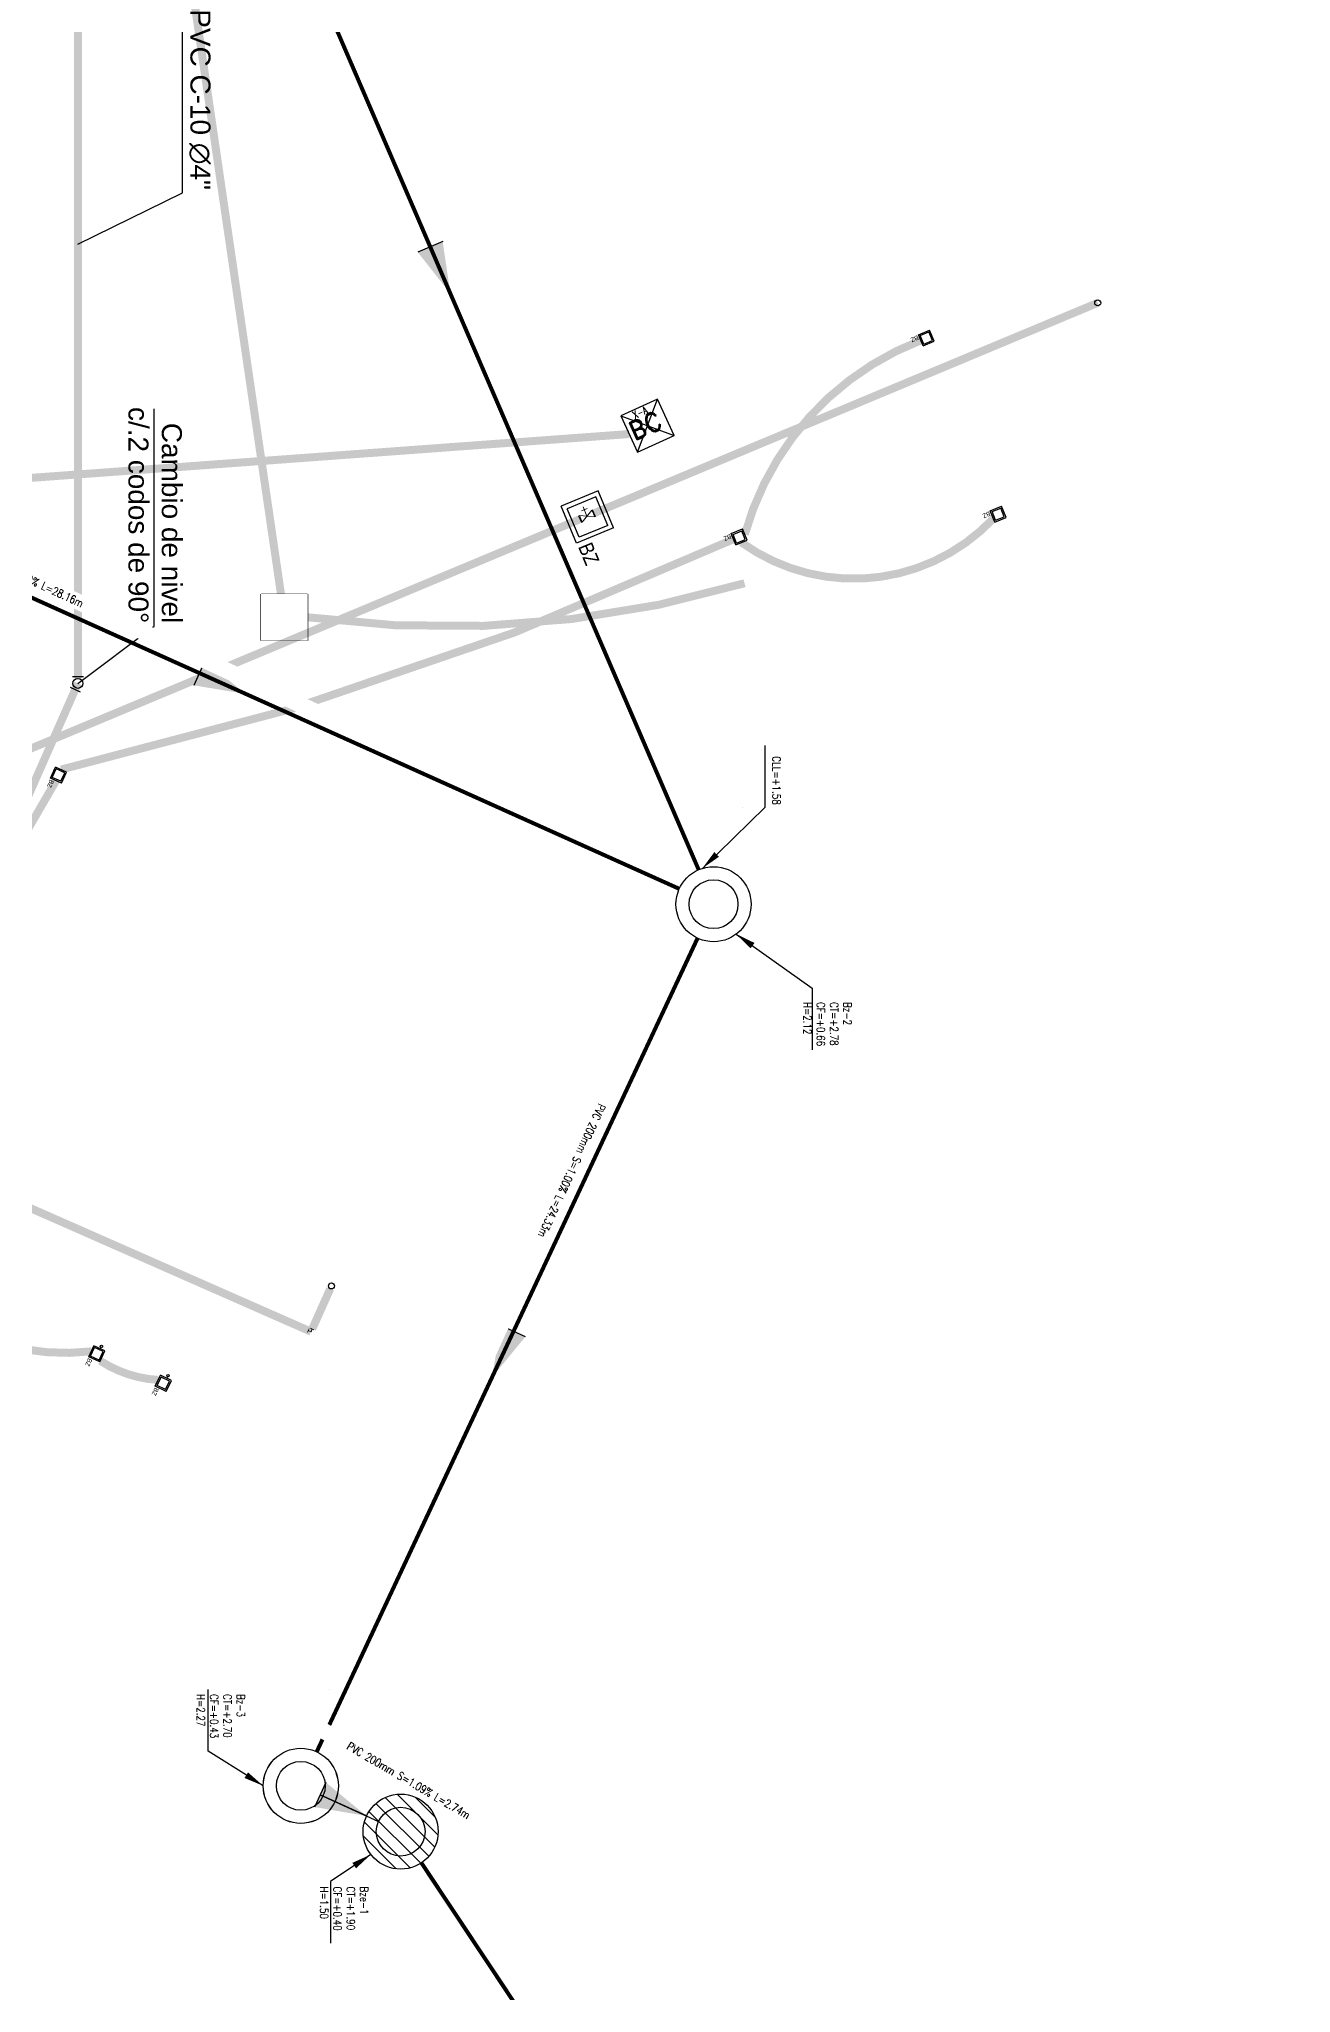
# Model space of a CAD drawing. Header units: inches. Extents: x 0 to 766, y -245 to 236.
# Drawn here: x 732.58 to 763.84, y 76.68 to 125.51 of the extents above; entities that cross this region are included whole.
import ezdxf
from ezdxf.enums import TextEntityAlignment as Align

# ---------------------------------------------------------------- set-up
doc = ezdxf.new("R2010")
doc.units = ezdxf.units.IN
doc.header["$MEASUREMENT"] = 0
doc.set_wipeout_variables(frame=1)
for name, pattern in [('DASHDOT', [1, 0.5, -0.25, 0, -0.25]), ('DASHED2', [0.375, 0.25, -0.125]), ('HIDDEN', [0.375, 0.25, -0.125]), ('TC_P10$0$HIDDEN', [0.375, 0.25, -0.125])]:
    doc.linetypes.add(name, pattern=pattern)
doc.layers.get('DEFPOINTS').update_dxf_attribs({"color": 251, "lineweight": 9})
for name, color, linetype in [('00-GTI-codo pvc', 3, 'Continuous'), ('ARQ 04.09.19', 8, 'Continuous'), ('TEXTOS-AGUA', 7, 'Continuous'), ('Xref_Red Eléctrica Proyectada$0$Red Eléctrica', 3, 'Continuous'), ('Xref_Redes Externas de desagüe$0$Ref-Red de Alc$0$X-DIM', 40, 'Continuous'), ('Xref_Redes Externas de desagüe$0$SA-SW-PIPE-EX', 2, 'Continuous'), ('Xref_Redes Externas de desagüe$0$Xref alcantarillado. colector', 6, 'Continuous')]:
    doc.layers.add(name, color=color, linetype=linetype)
for name, color, linetype, lineweight in [('00-GTI-red de agua', 4, 'DASHDOT', 30), ('000 SOS 911 - ACCESORIOS ACI', 3, 'Continuous', 20), ('000 SOS 911 EQUIPOS', 5, 'Continuous', 25), ('000 SOS 911 IE-Alarmas Contra Incendio', 100, 'CONTRA_FUEGO', 25), ('000 SOS 911 Membrete', 255, 'Continuous', 18), ('000 SOS 911 TUB. ENTERRADA  ACI', 5, 'DASHED2', 25), ('000 SOS 911 TUBERIA ACI', 1, 'Continuous', 25), ('A_Texto', 3, 'Continuous', 25), ('MQ.RECORRIDO DUCTO COMUN.', 30, 'HIDDEN', 40), ('MQ.TEXTOS GENERALES', 251, 'Continuous', 9)]:
    doc.layers.add(name, color=color, linetype=linetype, lineweight=lineweight)
doc.styles.add('ARIAL', font='arial.ttf')
doc.styles.add('MtXpl_Arial_Narrow', font='ARIALN.TTF')
doc.styles.add('ROMAND', font='romand.shx', dxfattribs={"width": 0.8})
doc.styles.add('ROMANS', font='romans.shx', dxfattribs={"width": 0.8})
doc.styles.get("Standard").update_dxf_attribs({"font": 'arial.ttf'})
doc.styles.add('Xref_Redes Externas de desagüe$0$Ref-Red de Alc$0$GMI-texto', font='ROMANS', dxfattribs={"width": 0.75})
doc.styles.add('Xref_Redes Externas de desagüe$0$ROMANS', font='romans.shx', dxfattribs={"width": 0.8})
doc.linetypes.add('CONTRA_FUEGO', pattern='A,0.9,-0.15,["ACI",Standard,S=0.08,R=0,X=-0.08,Y=-0.03],-0.2', length=1.25)
doc.dimstyles.new('Xref_Redes Externas de desagüe$0$Ref-Red de Alc$0$GMI-Dim Style-Arch SC', dxfattribs={"dimscale": 0, "dimtxt": 2.5, "dimasz": 2.5, "dimexe": 1.5, "dimexo": 1, "dimgap": 1.25, "dimtad": 1, "dimtih": 1, "dimtoh": 1, "dimzin": 1, "dimdsep": 46, "dimtxsty": 'Xref_Redes Externas de desagüe$0$Ref-Red de Alc$0$GMI-texto', "dimcen": 0.09, "dimclrd": 256, "dimclre": 256, "dimclrt": 7, "dimazin": 0, "dimtfac": 1, "dimtix": 1, "dimtmove": 0, "dimatfit": 3, "dimfxl": 1, "dimtolj": 1, "dimarcsym": 0})

# ---------------------------------------------------------------- blocks, each defined once
blk = doc.blocks.new('Xref_Red Eléctrica Proyectada')
at = {"layer": 'Xref_Red Eléctrica Proyectada$0$Red Eléctrica', "const_width": 0.2, "elevation": 0.778}
blk.add_lwpolyline([(227172.027, 8188117.789), (227168.412, 8188142.518)], dxfattribs=at)
blk.add_lwpolyline([(227183.52, 8188118.64, -0.105667), (227172.607, 8188117.789, -0.946404)], format="xyb", dxfattribs=at)
at = {"layer": 'Xref_Red Eléctrica Proyectada$0$Red Eléctrica', "elevation": 0}
blk.add_lwpolyline([(227171.447, 8188118.369), (227172.607, 8188118.369), (227172.607, 8188117.209), (227171.447, 8188117.209)], close=True, dxfattribs=at)
blk.add_wipeout([(227171.447, 8188118.369), (227172.607, 8188118.369), (227172.607, 8188117.209), (227171.447, 8188117.209)]).translate(0, 0, 0).dxf.layer = 'Xref_Red Eléctrica Proyectada$0$Red Eléctrica'
blk = doc.blocks.new('01')
at = {"layer": '000 SOS 911 IE-Alarmas Contra Incendio', "color": 6, "linetype": 'Continuous'}
for p, q in [((763.415, -217.109), (762.974, -217.109)), ((762.974, -217.109), (762.974, -217.55)), ((763.365, -217.159), (763.024, -217.159)), ((763.024, -217.159), (763.024, -217.5)), ((763.365, -217.159), (763.365, -217.5)), ((763.415, -217.109), (763.415, -217.55)), ((763.415, -217.55), (762.974, -217.55)), ((763.365, -217.5), (763.024, -217.5))]:
    blk.add_line(p, q, dxfattribs=at)
at = {"layer": '000 SOS 911 IE-Alarmas Contra Incendio', "color": 6, "linetype": 'Continuous', "style": 'MtXpl_Arial_Narrow'}
blk.add_text('BZ', height=0.1634, dxfattribs=at).set_placement((763.455, -217.552))
blk = doc.blocks.new('DyA 240312')
at = {"layer": '000 SOS 911 IE-Alarmas Contra Incendio', "color": 159, "linetype": 'TC_P10$0$HIDDEN', "true_color": 0x22346e, "const_width": 0.2, "flags": 128}
for points, elevation in [([(46.329, 32.736, -0.236889), (50.724, 37.589, -0.760092)], 0), ([(46.247, 32.538, 0.37604), (52.539, 33.137, 2.911155)], 0), ([(29.251, 26.862, 0.054628), (46.049, 32.62, -0.904322)], 0), ([(23.734, 17.207, 0.410136), (30.011, 12.324, 6.448781)], 0.778), ([(30.234, 12.086, 0.130039), (31.681, 11.609, 1.829366)], 0.778)]:
    blk.add_lwpolyline(points, format="xyb", dxfattribs=dict(at, elevation=elevation))
at = {"layer": '000 SOS 911 IE-Alarmas Contra Incendio', "color": 159, "linetype": 'TC_P10$0$HIDDEN', "true_color": 0x22346e, "const_width": 0.2, "elevation": -0.778, "flags": 128}
blk.add_lwpolyline([(29.129, 26.585), (23.856, 17.484)], dxfattribs=at)
at = {"layer": '000 SOS 911 IE-Alarmas Contra Incendio', "color": 6, "linetype": 'TC_P10$0$HIDDEN'}
for points, elevation in [([(30.25, 12.425), (30.233, 12.388)], 0), ([(31.912, 11.69), (31.894, 11.653)], -0.778)]:
    blk.add_lwpolyline(points, dxfattribs=dict(at, elevation=elevation))
at = {"layer": '000 SOS 911 IE-Alarmas Contra Incendio'}
for centre in [(30.263, 12.452, 0), (31.924, 11.717, -0.778)]:
    blk.add_circle(centre, 0.03, dxfattribs=at)
at = {"layer": '000 SOS 911 Membrete', "color": 4, "linetype": 'Continuous'}
for p, xscale, yscale, zscale, rotation in [((592.068, 100.879, 0), 0.6866556266033179, 0.6866556266033179, 0.6866556266033179, 202.5589717543557), ((593.862, 96.478, 0), 0.6866556266033179, 0.6866556266033179, 0.6866556266033179, 202.5589717543557), ((587.393, 95.91, 0), 0.6866556266033179, 0.6866556266033179, 0.6866556266033179, 202.5589717543557), ((377.08, 446.095, -0.778), 0.6866556266033178, 0.6866556266033178, 0.6866556266033178, 246.2175626975733), ((386.037, 424.866, 0.778), 0.686655626603318, 0.686655626603318, 0.686655626603318, 245.115880589505), ((387.698, 424.131, 0), 0.686655626603318, 0.686655626603318, 0.686655626603318, 245.115880589505)]:
    blk.add_blockref('01', p, dxfattribs=dict(at, xscale=xscale, yscale=yscale, zscale=zscale, rotation=rotation))
blk = doc.blocks.new('ACCS.ELBOW.90')
at = {"layer": '000 SOS 911 - ACCESORIOS ACI', "color": 100}
for p, q in [((0.1, 0.17), (-0.1, 0.17)), ((0.17, -0.1), (0.17, 0.1))]:
    blk.add_line(p, q, dxfattribs=at)
at = {"layer": '000 SOS 911 - ACCESORIOS ACI', "color": 9}
for p in [(0, 0.17), (0.17, 0)]:
    blk.add_line(p, (0, 0), dxfattribs=at)
blk = doc.blocks.new('12')
at = {"layer": '000 SOS 911 - ACCESORIOS ACI'}
for p, q in [((1614.761, 3414.38), (1614.761, 3414.632)), ((1614.571, 3414.289), (1614.571, 3414.471)), ((1614.93, 3414.471), (1614.592, 3414.288)), ((1614.592, 3414.288), (1614.592, 3414.47)), ((1614.592, 3414.47), (1614.931, 3414.289)), ((1614.931, 3414.289), (1614.93, 3414.471)), ((1614.951, 3414.289), (1614.95, 3414.471))]:
    blk.add_line(p, q, dxfattribs=at)
blk.add_lwpolyline([(1614.686, 3414.557), (1614.836, 3414.557)], dxfattribs=at)
blk = doc.blocks.new('ACI 240312')
at = {"layer": '000 SOS 911 TUB. ENTERRADA  ACI', "color": 1, "lineweight": 30, "const_width": 0.2, "elevation": 0}
for points in [[(45.164, 22.993), (32.566, 17.727)], [(32.235, 17.588), (18.417, 11.813)], [(23.515, -1.836), (15.125, 1.861)], [(25.517, -2.718), (23.504, -1.831)], [(25.547, -2.651), (25.996, -1.646)]]:
    blk.add_lwpolyline(points, dxfattribs=at)
at = {"layer": '000 SOS 911 TUBERIA ACI', "ltscale": 0.1}
for centre in [(45.164, 22.993, 0), (26.027, -1.575, 0)]:
    blk.add_circle(centre, 0.075, dxfattribs=at)
at = {"layer": '000 SOS 911 - ACCESORIOS ACI', "xscale": -0.4394526855468769, "yscale": 0.4394526855468736, "zscale": 0.4394526855468736, "rotation": 336.2128186471563}
blk.add_blockref('ACCS.ELBOW.90', (25.517, -2.718, 0), dxfattribs=at)
at = {"layer": '000 SOS 911 Membrete', "color": 1, "linetype": 'Continuous', "xscale": 2.269662975122643, "yscale": 2.269662975122643, "zscale": 2.269662975122643, "rotation": 292.5298527046595}
blk.add_blockref('01', (-175.677, 1806.635, 0), dxfattribs=at)
at = {"layer": '000 SOS 911 TUB. ENTERRADA  ACI', "rotation": 22.60554022870074}
blk.add_blockref('12', (-145.86, -3755.089, 0), dxfattribs=at)
blk = doc.blocks.new('BUZON DE COMUNICACIONES')
at = {"layer": 'ARQ 04.09.19', "color": 3, "elevation": 0}
blk.add_lwpolyline([(226568.247, 8188136.116), (226567.337, 8188135.7), (226567.753, 8188134.79), (226568.663, 8188135.206), (226568.247, 8188136.116)], dxfattribs=at)
at = {"layer": 'ARQ 04.09.19', "color": 7, "elevation": 0}
for points in [[(226567.337, 8188135.7), (226568.663, 8188135.206)], [(226567.753, 8188134.79), (226568.247, 8188136.116)]]:
    blk.add_lwpolyline(points, dxfattribs=at)
at = {"layer": 'MQ.RECORRIDO DUCTO COMUN.', "color": 30, "linetype": 'DASHDOT', "ltscale": 0.8, "true_color": 0xf8991e, "const_width": 0.2, "elevation": -1.556}
blk.add_lwpolyline([(226549.653, 8188133.933), (226567.545, 8188135.245)], dxfattribs=at)
at = {"layer": 'A_Texto', "color": 10, "style": 'ROMAND'}
blk.add_text('BC', height=0.4688, rotation=24.5809, dxfattribs=at).set_placement((226567.947, 8188135.454, -0.089), align=Align.MIDDLE)
at = {"layer": 'MQ.TEXTOS GENERALES', "style": 'ROMANS', "width": 0.7}
blk.add_text('X-A', height=0.1953, rotation=24.5809, dxfattribs=at).set_placement((226567.641, 8188135.705, 0), align=Align.MIDDLE_LEFT)
blk = doc.blocks.new('codo pvc - 0.50in (caja val)')
at = {"layer": '00-GTI-codo pvc', "linetype": 'Continuous'}
blk.add_line((0.052, 0.063), (-0.052, 0.063), dxfattribs=at)
blk.add_circle((0, 0), 0.0475, dxfattribs=at)
blk = doc.blocks.new('red ext agua torre D')
at = {"layer": '00-GTI-red de agua', "color": 5, "ltscale": 0.35, "const_width": 0.2, "elevation": 0}
for points in [[(226553.773, 8188150.54), (226553.773, 8188129.139)], [(226553.773, 8188129.014), (226549.18, 8188118.594), (226552.127, 8188117.324)]]:
    blk.add_lwpolyline(points, dxfattribs=at)
at = {"layer": 'TEXTOS-AGUA', "elevation": 0}
for points in [[(226553.773, 8188139.989), (226556.388, 8188141.271), (226556.388, 8188145.846)], [(226553.773, 8188129.014), (226555.677, 8188130.443), (226555.677, 8188135.871)]]:
    blk.add_lwpolyline(points, dxfattribs=at)
at = {"layer": '00-GTI-codo pvc', "color": 3, "xscale": 2.628915230386113, "yscale": 2.628915230386113, "zscale": 2.628915230386113}
for rotation in [155.1337310079251, 359.9999349705784]:
    blk.add_blockref('codo pvc - 0.50in (caja val)', (226553.773, 8188129.014, 0), dxfattribs=dict(at, rotation=rotation))
at = {"layer": 'TEXTOS-AGUA', "char_height": 0.5, "attachment_point": 9, "rotation": 270, "style": 'ARIAL'}
for s, insert, width in [('\\pxqr;{\\fArial|b0|i0|c0|p34;PVC C-10 ∅4"}', (226556.55, 8188141.345), 4.86122), ('\\pxqr;Cambio de nivel c/.2 codos de 90°', (226555.028, 8188130.517, 0), 5.61807)]:
    blk.add_mtext(s, dxfattribs=dict(at, insert=insert, width=width))
blk = doc.blocks.new('Xref_Redes Externas de desagüe$0$Buzon Proy')
at = {"color": 0}
for radius in [2, 1.3]:
    blk.add_circle((5.16, -1.53), radius, dxfattribs=at)
at = {"layer": 'DEFPOINTS'}
blk.add_lwpolyline([(0, 0), (0, 0)], dxfattribs=at)
blk = doc.blocks.new('Xref_Redes Externas de desagüe$0$Buzon Exist')
blk.add_wipeout([(2, 0), (1.98, 0.26), (1.93, 0.52), (1.85, 0.77), (1.73, 1), (1.59, 1.22), (1.41, 1.41), (1.22, 1.59), (1, 1.73), (0.77, 1.85), (0.52, 1.93), (0.26, 1.98), (0, 2), (-0.26, 1.98), (-0.52, 1.93), (-0.77, 1.85), (-1, 1.73), (-1.22, 1.59), (-1.41, 1.41), (-1.59, 1.22), (-1.73, 1), (-1.85, 0.77), (-1.93, 0.52), (-1.98, 0.26), (-2, 0), (-1.98, -0.26), (-1.93, -0.52), (-1.85, -0.77), (-1.73, -1), (-1.59, -1.22), (-1.41, -1.41), (-1.22, -1.59), (-1, -1.73), (-0.77, -1.85), (-0.52, -1.93), (-0.26, -1.98), (0, -2), (0.26, -1.98), (0.52, -1.93), (0.77, -1.85), (1, -1.73), (1.22, -1.59), (1.41, -1.41), (1.59, -1.22), (1.73, -1), (1.85, -0.77), (1.93, -0.52), (1.98, -0.26)])
h = blk.add_hatch()
h.set_pattern_fill('ANSI31', color=1, scale=0.18)
h.set_pattern_definition([(45, (-3514.23034, -2252.77836), (-0.404111525, 0.404111525), [])])
edge = h.paths.add_edge_path()
edge.add_arc((0, 0), 2, 0, 360)
for radius in [2, 1.3]:
    blk.add_circle((0, 0), radius)
at = {"layer": 'DEFPOINTS'}
blk.add_lwpolyline([(0, 0), (0, 0)], dxfattribs=at)
blk = doc.blocks.new('Xref_Redes Externas de desagüe$0$Sentido de Flujo')
h = blk.add_hatch(color=0)
h.paths.add_polyline_path([(1.44, -1.3), (-1.38, -1.3), (-1.38, -2.05)])
h.paths.add_polyline_path([(1.44, -1.3), (-1.38, -0.55), (-1.38, -1.3)])
at = {"color": 0}
for p, q in [((-1.38, -0.55), (-1.38, -2.05)), ((1.44, -1.3), (-1.38, -1.3))]:
    blk.add_line(p, q, dxfattribs=at)
blk = doc.blocks.new('Xref_Redes Externas de desagüe 240323')
blk.add_circle((227172.437, 8188088.587, 1.118), 0.938)
at = {"layer": 'Xref_Redes Externas de desagüe$0$SA-SW-PIPE-EX', "const_width": 0.1}
blk.add_lwpolyline([(227174.931, 8188087.442), (227195.268, 8188056.818), (227197.114, 8188054.597)], dxfattribs=at)
at = {"layer": 'Xref_Redes Externas de desagüe$0$Xref alcantarillado. colector', "color": 40, "const_width": 0.1}
for points in [[(227157.916, 8188121.789), (227181.889, 8188111.004)], [(227172.834, 8188089.436), (227182.347, 8188109.77)]]:
    blk.add_lwpolyline(points, dxfattribs=at)
at = {"layer": 'Xref_Redes Externas de desagüe$0$Xref alcantarillado. colector', "color": 40}
for name, p, xscale, yscale, zscale, rotation in [('Xref_Redes Externas de desagüe$0$Sentido de Flujo', (227176.454, 8188126.705, 0.778), 0.4500000000000001, 0.4500000000000001, 0.4500000000000001, 293.2990063925281), ('Xref_Redes Externas de desagüe$0$Sentido de Flujo', (227170.708, 8188116.675), 0.4500000000000001, 0.4500000000000001, 0.4500000000000001, 335.7783282748385), ('Xref_Redes Externas de desagüe$0$Buzon Proy', (227183.462, 8188113.038), 0.4687499984727788, 0.4687499984727788, 0.4687499984727788, 270), ('Xref_Redes Externas de desagüe$0$Sentido de Flujo', (227178.015, 8188099.144), 0.4500000000000001, 0.4500000000000001, 0.4500000000000001, 245.483574425351), ('Xref_Redes Externas de desagüe$0$Buzon Proy', (227173.155, 8188091.006), 0.4687499984727788, 0.4687499984727788, 0.4687499984727788, 270)]:
    blk.add_blockref(name, p, dxfattribs=dict(at, xscale=xscale, yscale=yscale, zscale=zscale, rotation=rotation))
at = {"char_height": 0.2, "style": 'Xref_Redes Externas de desagüe$0$ROMANS', "bg_fill": 2}
for s, width, heights, insert, attachment_point, rotation in [('PVC 200mm S=4.27% L=35.61m', 7766385.50913, [0], (227173.211, 8188133.767, 0.778), 1, 294.2741), ('CLL=+1.58', 5.30517, [1.087], (227184.418, 8188113.104, 2.011), 3, 270), ('Bz-2\\PCT=+2.78\\PCF=+0.66\\PH=2.12', 5.30517, [4.407], (227186.191, 8188108.175, 0.56), 1, 270), ('Bz-3\\PCT=+2.70\\PCF=+0.43\\PH=2.27', 5.30517, [4.407], (227171.038, 8188090.881, 1.556), 1, 270), ('Bze-1\\PCT=+1.90\\PCF=+0.40\\PH=1.50', 5.30517, [4.407], (227174.12, 8188086.07, 0.778), 1, 270)]:
    blk.add_mtext_dynamic_manual_height_columns(s, width=width, gutter_width=1, heights=heights, dxfattribs=dict(at, insert=insert, attachment_point=attachment_point, rotation=rotation))
at = {"layer": 'Xref_Redes Externas de desagüe$0$SA-SW-PIPE-EX', "xscale": 0.4687500237006266, "yscale": 0.4687500237006266, "zscale": 0.4687500237006266, "rotation": 270}
blk.add_blockref('Xref_Redes Externas de desagüe$0$Buzon Exist', (227174.931, 8188087.442), dxfattribs=at)
at = {"char_height": 0.2, "attachment_point": 1, "style": 'Xref_Redes Externas de desagüe$0$ROMANS', "bg_fill": 2}
for s, width, insert, rotation in [('PVC 200mm S=2.10% L=28.16m', 14.84945, (227163.73, 8188119.745, 0.778), 335.1488), ('PVC 200mm S=1.00% L=24.33m', 14.85892, (227180.055, 8188105.573, 0.778), 245.3638)]:
    blk.add_mtext_dynamic_manual_height_columns(s, width=width, gutter_width=1, heights=[0], dxfattribs=dict(at, insert=insert, rotation=rotation))
at = {"layer": 'Xref_Redes Externas de desagüe$0$Ref-Red de Alc$0$X-DIM'}
for points in [[(227182.466, 8188111.515, 2.011), (227184.032, 8188113.041, 2.011), (227184.032, 8188114.584, 2.011)], [(227183.313, 8188109.874, 1.118), (227185.208, 8188108.523, 1.118), (227185.208, 8188106.98, 1.118)], [(227171.499, 8188088.587, 1.556), (227170.122, 8188089.452, 1.556), (227170.122, 8188090.994, 1.556)]]:
    blk.add_leader(points, dimstyle='Xref_Redes Externas de desagüe$0$Ref-Red de Alc$0$GMI-Dim Style-Arch SC', override={"dimscale": 0.025, "dimasz": 20, "dimtad": 0}, dxfattribs=at)
at = {"layer": 'Xref_Redes Externas de desagüe$0$Xref alcantarillado. colector', "color": 40, "const_width": 0.1, "elevation": 0.778}
blk.add_lwpolyline([(227169.03, 8188142.465), (227182.374, 8188111.48)], dxfattribs=at)
at = {"layer": 'Xref_Redes Externas de desagüe$0$Xref alcantarillado. colector'}
blk.add_lwpolyline([(227172.925, 8188088.363), (227174.377, 8188087.696)], dxfattribs=at)
at = {"layer": 'Xref_Redes Externas de desagüe$0$Xref alcantarillado. colector', "color": 40, "xscale": 0.4500000000000001, "yscale": 0.4500000000000001, "zscale": 0.4500000000000001, "rotation": 335.2987472297798}
blk.add_blockref('Xref_Redes Externas de desagüe$0$Sentido de Flujo', (227173.733, 8188088.636), dxfattribs=at)
at = {"layer": 'Xref_Redes Externas de desagüe$0$Ref-Red de Alc$0$X-DIM'}
blk.add_leader([(227174.187, 8188086.871, 0.778), (227173.175, 8188086.195, 0.778), (227173.175, 8188084.653, 0.778)], dimstyle='Xref_Redes Externas de desagüe$0$Ref-Red de Alc$0$GMI-Dim Style-Arch SC', override={"dimscale": 0.025, "dimasz": 20, "dimtad": 0}, dxfattribs=at)
at = {"insert": (227169.3, 8188092.248, 0.778), "char_height": 0.2, "attachment_point": 1, "rotation": 329.6567, "style": 'Xref_Redes Externas de desagüe$0$ROMANS', "bg_fill": 2}
blk.add_mtext_dynamic_manual_height_columns('\\pxqc;PVC 200mm S=1.09% L=2.74m', width=13.62616, gutter_width=1, heights=[0], dxfattribs=at)

msp = doc.modelspace()

# ---------------------------------------------------------------- block references
msp.add_blockref('Xref_Red Eléctrica Proyectada', (-226433.326, -8188006.73, -0.778))

# ---------------------------------------------------------------- next in the draw order: block references
at = {"layer": '000 SOS 911 EQUIPOS'}
msp.add_blockref('DyA 240312', (703.87, 80.391, 0), dxfattribs=at)

# ---------------------------------------------------------------- next in the draw order: block references
msp.add_blockref('ACI 240312', (713.85, 95.924), dxfattribs=at)

# ---------------------------------------------------------------- next in the draw order: block references
at = {"color": 1}
msp.add_blockref('red ext agua torre D', (-225820.228, -8188019.606, 0), dxfattribs=at)
at = {"layer": 'MQ.RECORRIDO DUCTO COMUN.', "color": 30, "linetype": 'ByBlock', "true_color": 0xf8991e}
msp.add_blockref('BUZON DE COMUNICACIONES', (-225820.231, -8188019.606, 0), dxfattribs=at)

# ---------------------------------------------------------------- next in the draw order: block references
msp.add_blockref('Xref_Redes Externas de desagüe 240323', (-226433.326, -8188006.73, -0.778))

doc.saveas('drawing.dxf')
